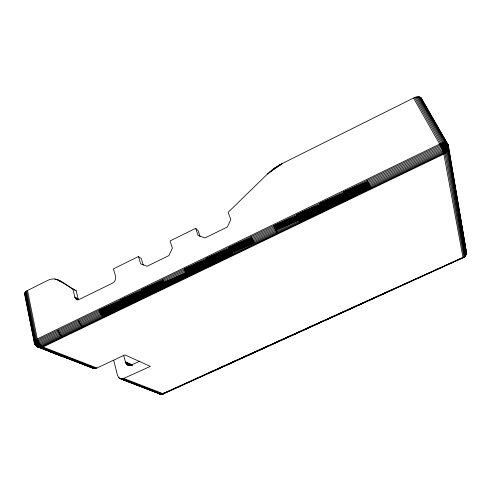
<?xml version="1.0" encoding="UTF-8"?>
<svg xmlns="http://www.w3.org/2000/svg" width="491" height="491" viewBox="0 0 491 491"><rect width="100%" height="100%" fill="white"/><g stroke="black" fill="none" stroke-linecap="round" stroke-linejoin="round"><path stroke-width="0.74" d="M119.301 378.248L122.345 379.034L161.422 394.187L159.25 393.764L119.301 378.248L117.533 375.535L113.673 360.284M119.982 378.653L159.937 394.015L163.319 393.868L463.05 257.775L443.858 154.051L441.851 148.448L444.171 142.746L447.209 143.39L448.486 146.459L466.395 251.754C466.757 254.16 465.394 256.781 463.093 257.646L163.276 393.8L159.937 394.015L157.58 392.321M58.374 280.134L72.852 288.861L75.013 297.724L78.302 299.467L76.136 290.66C67.457 287.56 58.484 274.96 48.081 280.226L27.484 290.494L25.894 291.488L24.63 293.152L34.554 343.319L35.634 345.216L38.267 347.198L93.456 368.422L96.899 368.029L124.898 354.901L150.344 366.372L122.345 379.034M26.624 290.973L36.402 339.41C36.328 342.417 36.708 346.407 40.023 347.64L94.29 368.557M25.311 292.035L35.027 340.447L35.162 343.166L36.402 346.008C38.138 347.616 40.771 348.162 42.901 347.02L443.858 154.051C447.387 152.535 449.86 147.975 447.774 144.415L420.904 97.605C418.719 95.984 415.736 97.058 413.52 98.065L282.294 163.478L274.457 168.174L267.46 174.01L228.125 212.327L230.813 219.557L227.333 227.008L205.035 237.92L198.149 235.588L195.663 228.327L170.064 240.946L172.39 248.225L168.824 255.633L147.11 266.257L140.616 263.82L138.48 256.511L113.317 268.921C114.667 273.1 118.049 280.404 112.476 283.203L79.106 299.455L76.983 299.485L75.013 297.724M448.486 146.459L447.123 150.614L443.858 154.051C445.263 150.565 444.907 145.809 442.004 143.194L415.76 97.181M324.49 320.451L307.575 328.27L327.835 318.868M121.529 379.052L160.674 394.138L162.183 393.985L463.062 257.394C465.879 256.787 466.861 253.411 466.198 250.938L466.174 254.356L464.983 255.406L464.357 256.94L463.277 257.259L465.21 256.044L465.738 255.038L447.54 150.792L447.418 146.214L446.822 144.532L445.902 143.022L445.128 142.715L418.811 96.795M420.345 97.206L446.663 143.047C447.344 146.312 445.257 149.368 443.158 151.664L444.975 153.419L463.952 257.259M82.089 363.911L37.5 346.732L35.634 345.216L35.794 344.031L37.911 340.993L440.777 146.189L441.894 145.299L443.121 142.912L444.171 142.746L446.822 144.532L448.418 146.784L448.406 148.656L466.358 253.436L464.357 256.94L455.826 260.807M25.36 295.091L24.648 294.207L24.63 293.152M27.484 290.494L37.298 338.931L35.027 340.447L34.21 342C35.1 344.664 36.997 347.401 40.023 347.64L40.943 346.259L40.814 345.566L36.487 339.551L37.298 338.931L439.672 144.115L443.121 142.912L444.932 143.415C446.718 146.042 447.381 149.73 445.975 152.652L464.603 256.406L463.062 257.394L465.253 255.995L465.548 254.903M307.814 328.221L307.826 327.687M464.67 256.523L465.91 254.933L465.99 254.338L465.536 254.24M226.732 364.518L226.345 365.261L210.203 372.491L268.215 345.817M25.894 291.488L35.64 339.919C34.843 342.835 36.15 346.83 39.39 347.53L40.133 344.817L39.212 344.774L37.347 343.461L35.027 340.447M466.315 253.724L466.094 252.417M444.895 153.358C445.969 149.816 445.294 145.901 443.121 142.912L416.847 96.917M466.358 253.436L466.266 253.08M295.465 333.549L258.291 350.654L284.522 338.409M447.209 143.39L448.031 145.103L448.068 149.749L466.174 254.356L464.879 256.007L465.21 256.044L446.835 151.768L447.129 147.269L445.128 142.715L444.11 146.422L442.342 149.571L39.483 343.958L38.237 344.166L37.279 346.008L37.519 346.799L35.634 345.216L34.296 342.466L24.55 293.692M446.835 151.768L442.857 148.509L441.851 148.448L38.887 343.025L38.237 344.166L39.55 346.48L40.52 347.18L42.901 347.02L96.899 368.029M274.586 343.252L274.972 342.939M40.133 344.817L442.778 150.651L445.092 147.054L445.969 142.82L419.645 96.936M123.99 378.567L163.276 393.8L164.184 392.929L163.589 393.377L176.613 387.614M462.952 257.775L464.204 256.431M463.4 257.603L463.05 257.775M441.851 148.448L440.777 146.189L440.844 143.599L414.643 97.568M246.666 355.711L226.345 365.261M341.227 313.092L358.197 305.144L324.275 320.684L392.469 289.58L375.946 297.086L380.728 294.803M448.068 149.749L445.092 147.054L441.894 145.299L441.329 147.312L442.857 148.509L441.894 145.299L441.028 144.059L439.672 144.115L413.52 98.065M36.402 339.41L34.474 343.074L36.837 346.118L35.548 344.952M210.467 372.473L210.817 372.08L199.647 377.149M36.487 339.551L35.892 340.312C35.72 343.068 36.506 346.474 39.39 347.53M24.888 292.593L34.579 340.981C35.825 343.675 38.451 346.112 41.514 346.192L443.471 152.584C445.883 150.381 448.222 146.944 447.276 143.525L446.663 143.047L448.031 145.103L448.418 146.784L447.276 143.525L448.375 145.962L447.823 144.342L448.16 146.68M444.975 153.419L445.724 152.505C446.509 149.282 446.08 145.563 443.803 143.022M164.049 393.322L162.852 393.721L163.847 393.598L163.319 393.868L161.349 394.083M34.296 342.466L34.751 343.442L34.21 342L35.014 344.314L36.622 346.143M441.894 145.299L440.715 144.827L37.555 339.956L35.475 342.565L35.014 344.314M267.46 174.01L282.294 163.478L274.457 168.174M269.682 171.948L282.294 163.478L272.02 170.003M36.199 345.339L34.929 344.056L34.302 341.503C35.462 344.608 38.513 346.781 41.827 346.892L443.704 153.382L446.687 150.062L447.958 146.932L446.773 143.618L445.969 142.82M463.872 256.953L464.762 256.4M161.699 394.199L163.276 393.8M214.279 370.435L211.511 371.748L225.97 365.194L210.67 372.338M217.734 368.79L219.121 368.133M230.666 362.978L226.664 364.881L234.993 361.1M232.004 362.346L234.673 361.075M248.01 355.073L252.049 353.158M296.834 332.898L299.584 331.597M310.613 326.699L307.851 328.013L340.601 313.135L291.01 335.795L307.722 328.307M312 326.042L316.836 323.747M329.173 318.229L331.18 317.278M347.333 309.956L341.276 312.828L341.208 312.522M359.553 304.5L363.622 302.573M367.016 300.965L368.373 300.32M226.535 365.132L242.634 357.626M139.849 361.155L131.029 365.187L128.581 365.255L127.151 364.598L125.647 362.726L123.707 355.564M274.899 343.166L291.341 335.506M341.282 313.025L358.197 305.144M358.221 305.328L375.259 297.393L358.191 305.39M392.469 289.58L375.228 297.546L392.505 289.702M178.006 386.982L198.254 377.788M236.386 360.468L307.163 328.326L242.131 357.988L258.493 350.66M358.878 304.837L363.659 302.665M365.022 302.045L369.115 300.185M370.484 299.565L375.259 297.393M393.168 289.26L401.521 285.467M402.915 284.835L423.107 275.666M424.494 275.034L432.853 271.241M434.247 270.609L454.433 261.439M162.042 394.181L162.926 393.714L160.674 394.138L161.011 394.212L162.042 394.181L158.611 393.389M368.753 183.738L296.674 214.573L300.204 221.588L323.772 211.124L319.905 203.335L368.225 182.634L370.901 188.434L275.758 229.948L274.187 226.744L273.714 225.682L369.263 184.831M101.705 315.124L102.993 316.585L124.554 307.041L122.075 304.107L120.105 300.007L163.656 281.478L167.1 286.56L101.705 315.124L99.127 310.159L231.703 253.571L232.722 254.964L165.344 284.436L99.974 312.251M370.576 187.697L275.218 228.904M299.743 220.778L347.198 199.849L343.405 191.963L367.698 181.529L368.225 182.634M232.231 254.332L99.513 311.208M102.343 315.909L145.704 296.859L143.292 293.87L141.316 289.745L163.184 280.422L162.767 279.367M370.189 186.832L274.69 227.83M369.748 185.868L274.187 226.744M253.589 241.879L185.365 270.989L184.456 268.872L206.828 259.316L252.503 239.872L254.123 242.763L185.893 272.039L185.365 270.989M252.503 239.872L251.478 237.724L228.579 247.525L231.703 253.571M251.975 238.804L206.392 258.26L208.399 262.452L210.602 265.613L100.502 313.27M253.049 240.909L184.88 269.927M101.085 314.234L188.728 276.145L185.893 272.039M447.54 150.792L442.508 146.815L441.329 147.312L38.359 342.024L36.567 344.817L36.322 345.738L38.23 346.928L40.974 347.603L95.162 368.532M35.64 339.919L39.483 343.958L39.212 344.774L39.839 345.922L40.814 345.566L443.158 151.664L444.551 151.553L445.975 152.652M163.847 393.598L163.319 393.868M445.902 143.022L447.491 144.317L448.314 147.681C447.35 145.33 444.797 144.17 442.489 143.556L441.028 144.059L445.533 145.968L448.406 148.656M442.256 144.415L443.035 145.833L443.79 149.221L442.342 149.571L444.551 151.553M48.836 350.752L51.076 352.108L53.85 352.01L64.247 356.595L65.18 356.398M86.232 364.555L84.458 364.764L82.813 364.347M34.579 340.981C34.174 344.59 37.592 346.462 40.471 347.499L41.686 347.254L96.033 368.354M161.422 394.126L162.38 394.028L123.173 378.874M40.471 347.499L41.944 347.395M159.25 393.764L160.244 393.856L159.9 393.487M51.076 352.108L62.455 356.491L64.247 356.595M440.844 143.599L442.489 143.556M466.241 251.809L466.45 252.595L448.228 145.404M35.561 344.437L34.56 342.89M34.751 343.442L35.07 343.436M464.02 256.928L464.357 256.94M37.12 341.908L38.359 342.024L37.298 338.931C36.8 341.675 37.101 345.038 39.372 346.941L40.52 347.18M159.937 394.015L160.367 394.113M442.778 150.651L443.803 150.933L443.79 149.221M160.618 394.095L161.011 394.212M59.423 281.005L61.725 281.975M49.487 351.353L55.943 353.637M93.456 368.422L82.795 364.187M38.887 343.025L37.911 342.669L38.237 344.166M50.242 351.814L61.633 356.196M118.705 377.72L122.284 379.101M51.972 352.25L62.455 356.491M52.905 352.213L63.333 356.626M130.011 365.562L126.549 364.077L129.98 365.635M130.894 365.537L126.046 363.45L130.809 365.685M132.03 365.255L125.365 361.922L132.318 364.936M131.889 365.421L125.647 362.726L131.711 365.666M125.365 361.922L132.232 365.132M75.362 298.325L77.989 299.719M75.817 298.835L77.787 299.878M76.357 299.222L77.676 299.915M74.785 297.043L78.075 298.786M57.263 279.569L60.614 281.411M56.066 279.164L58.748 280.637M54.802 278.925L56.146 279.661M72.852 288.861L76.136 290.66M37.304 346.671L38.304 347.18L39.212 344.774L42.901 347.02L40.943 346.259M442.508 146.815L440.777 146.189L439.672 144.115L440.715 144.827M138.48 256.511L141.328 258.585L143.243 265.122M62.467 336.936L59.792 334.162L57.852 330.13M82.936 327.08L80.328 324.25L78.376 320.2M102.993 316.585L103.632 317.118M195.663 228.327L198.112 230.653L200.095 236.423M39.839 345.922L41.686 347.254L41.514 346.192M420.904 97.605L447.577 143.851M157.636 392.346L158.053 392.91M36.291 345.369L36.837 346.118M277.728 233.299L275.758 229.948M300.204 221.588L300.615 222.276M417.872 96.788L444.171 142.746M367.182 180.461L367.698 181.529M163.184 280.422L163.656 281.478M251.018 236.668L251.478 237.724M421.296 98.108L421.523 98.716M466.235 251.189L466.407 251.809L466.198 250.938M37.555 339.956L37.776 341.067M449.455 154.229L449.713 155.745M451.91 168.585L452.168 170.095M452.426 171.605L452.684 173.114M452.941 174.624L453.199 176.134M454.365 182.934L454.623 184.444M454.881 185.954L455.139 187.464M455.396 188.98L455.654 190.49M455.912 191.999L456.17 193.509M456.427 195.019L457.078 198.794M457.336 200.31L457.594 201.819M457.851 203.329L458.109 204.839M459.269 211.639L459.533 213.149M459.791 214.659L460.049 216.169M460.306 217.679L460.564 219.189M460.822 220.698L461.08 222.214M461.337 223.724L461.988 227.499M462.246 229.009L462.504 230.518M462.761 232.028L463.019 233.544M463.277 235.054L463.535 236.564M463.792 238.074L465.474 247.894M443.631 152.492L443.704 153.382M465.861 250.158L465.922 250.613L465.861 250.158M159.17 393.383L158.507 393.156L159.526 393.751L159.17 393.383M129.225 365.58L127.832 364.991L129.219 365.586M129.225 365.488L127.151 364.598L129.225 365.507"/></g></svg>
